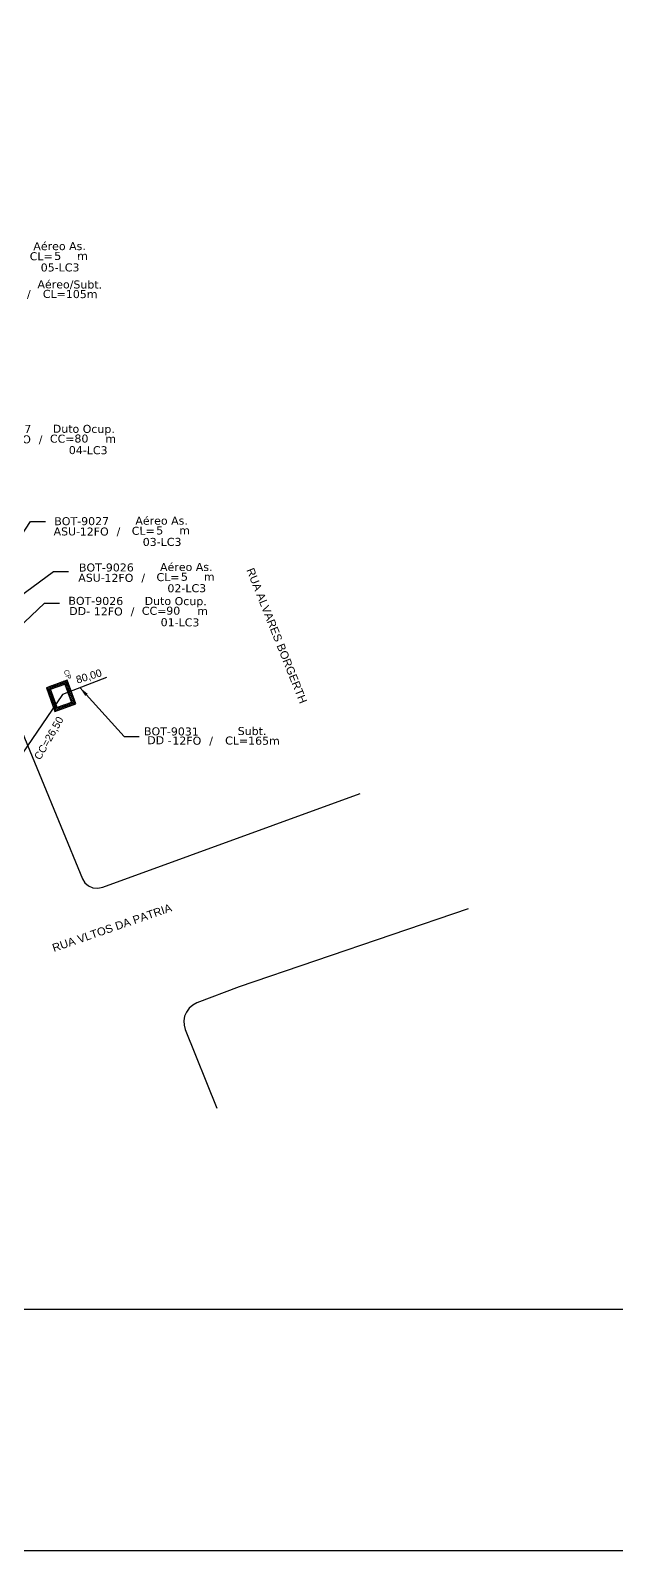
# Model space of a CAD drawing. Extents: x -89 to 749, y 705 to 1299.
# Drawn here: x 109.2 to 227.4, y 705 to 1011.9 of the extents above; entities that cross this region are included whole.
import ezdxf
from ezdxf.enums import TextEntityAlignment as Align

# ---------------------------------------------------------------- set-up
doc = ezdxf.new("R2010")
doc.units = 0
for name, color, linetype in [('10.1-Caixas Subterrâneas', 5, 'Continuous'), ('CAP a instalar', 1, 'Continuous'), ('label_cabos', 7, 'Continuous'), ('Legenda', 1, 'Continuous'), ('QUADRA', 7, 'Continuous')]:
    doc.layers.add(name, color=color, linetype=linetype)
doc.layers.add('EXTRA', color=50, linetype='Continuous', plot=False)
doc.layers.add('Segmento Logradouro Texto', color=7, linetype='Continuous', lineweight=0)
doc.styles.add('ARIAL', font='arial.ttf')
doc.styles.add('DIGICADE', font='arial.ttf')
doc.styles.add('siredit', font='verdana.ttf')
doc.styles.get("Standard").update_dxf_attribs({"font": 'arial.ttf'})
doc.linetypes.add('FENCELINE1', pattern='A,0.25,-0.1,[133,ltypeshp.shx,S=0.1,R=0,X=-0.1,Y=0],-0.1,1', length=1.45)
doc.dimstyles.new('ISO-25', dxfattribs={"dimtxt": 2.5, "dimasz": 2.5, "dimexe": 1.25, "dimexo": 0.625, "dimtad": 1, "dimtxsty": 'Standard', "dimcen": 2.5, "dimadec": 0, "dimazin": 0, "dimtfac": 1, "dimtmove": 0, "dimatfit": 3, "dimfxl": 0, "dimarcsym": 0})

# ---------------------------------------------------------------- blocks, each defined once
blk = doc.blocks.new('Inst CB DT OCUP CFOA-SM-DD-S-12')
at = {"layer": 'label_cabos', "color": 0, "style": 'siredit'}
for tag, flags, p in [('ID_ATIVIDADE', 3, (1.31, 2.67)), ('FATOR', 1, (11.56, 2.55))]:
    blk.add_attdef(tag, text='', height=1, rotation=359.69, dxfattribs=dict(at, flags=flags)).set_placement(p, align=Align.MIDDLE_CENTER)
for tag, p in [('TIPO_CABO', (1.11, 0)), ('DESTINO_CABO', (3.13, 1.26)), ('CABO', (4.69, -0.05)), ('/', (7.71, -0.05)), ('LANCE', (10.41, 0.02)), ('TIPO_CABO', (13.11, 1.24)), ('UND', (16.46, 0)), ('FID', (13.65, -1.41))]:
    blk.add_attdef(tag, text='', height=1, rotation=359.69, dxfattribs=at).set_placement(p, align=Align.MIDDLE_CENTER)
blk.add_attdef('QTDE', (11.93, -0.45), '', height=1, rotation=359.69, dxfattribs=at)
blk = doc.blocks.new('Inst CB AS CFOA-SM-ASU-120-S-12')
at = {"layer": 'label_cabos', "color": 0, "style": 'siredit'}
for tag, flags, p in [('ID_ATIVIDADE', 3, (1.31, 2.67)), ('FATOR', 1, (11.56, 2.55))]:
    blk.add_attdef(tag, text='', height=1, rotation=359.69, dxfattribs=dict(at, flags=flags)).set_placement(p, align=Align.MIDDLE_CENTER)
for tag, p in [('TIPO_CABO', (1.26, 0)), ('DESTINO_CABO', (3.13, 1.26)), ('CABO', (4.69, -0.05)), ('/', (7.71, -0.05)), ('LANCE', (10.81, 0)), ('TIPO_CABO', (13.11, 1.24)), ('UND', (15.96, 0)), ('FID', (13.15, -1.41))]:
    blk.add_attdef(tag, text='', height=1, rotation=359.69, dxfattribs=at).set_placement(p, align=Align.MIDDLE_CENTER)
blk.add_attdef('QTDE', (12.43, -0.47), '', height=1, rotation=359.69, dxfattribs=at)
blk = doc.blocks.new('LEGENDA DOS CABOS')
at = {"layer": 'EXTRA', "color": 0, "style": 'siredit'}
for tag, p in [('ID', (4.6, 0.97)), ('XX', (9.03, 0.97))]:
    blk.add_attdef(tag, text='', height=0.48, rotation=359.69, dxfattribs=at).set_placement(p, align=Align.MIDDLE_CENTER)
at = {"layer": 'Legenda', "color": 0, "style": 'siredit'}
for tag, p in [('TIPO_CABO', (1.31, 0)), ('CABO', (4.69, -0.05)), ('/', (6.81, -0.05)), ('METROS', (10.03, -0.05))]:
    blk.add_attdef(tag, text='', height=0.8, rotation=359.69, dxfattribs=at).set_placement(p, align=Align.MIDDLE_CENTER)

msp = doc.modelspace()

# ---------------------------------------------------------------- linework, layer by layer
msp.add_lwpolyline([(-89.32, 705.02), (749.25, 705.02), (749.25, 1299.02), (-89.32, 1299.02), (-89.32, 705.02)])
at = {"color": 7}
msp.add_lwpolyline([(-89.24, 753.78), (237.71, 753.78)], dxfattribs=at)
at = {"layer": '10.1-Caixas Subterrâneas', "color": 30, "linetype": 'Continuous'}
for p, q in [((116.58, 880.72), (112.39, 879.19)), ((112.39, 879.19), (114.13, 874.42)), ((113.28, 878.82), (112.44, 879.21)), ((113.4, 878.48), (112.49, 878.9)), ((113.53, 878.14), (112.62, 878.57)), ((113.65, 877.81), (112.74, 878.23)), ((113.52, 878.99), (112.78, 879.33)), ((113.77, 877.47), (112.86, 877.89)), ((113.86, 879.11), (113.11, 879.46)), ((113.26, 878.89), (116.12, 879.94)), ((114.6, 875.21), (113.26, 878.89)), ((114.2, 879.23), (113.45, 879.58)), ((114.53, 879.36), (113.79, 879.7)), ((114.87, 879.48), (114.13, 879.83)), ((115.21, 879.6), (114.46, 879.95)), ((115.54, 879.73), (114.8, 880.07)), ((115.88, 879.85), (115.14, 880.2)), ((116.99, 879.61), (115.47, 880.32)), ((116.87, 879.95), (115.81, 880.44)), ((115.99, 879.54), (115.99, 879.54)), ((116.12, 879.94), (117.46, 876.26)), ((116.74, 880.29), (116.15, 880.57)), ((117.11, 879.28), (116.2, 879.7)), ((117.24, 878.94), (116.32, 879.36)), ((117.36, 878.6), (116.45, 879.03)), ((116.62, 880.63), (116.49, 880.69)), ((117.48, 878.27), (116.57, 878.69)), ((118.33, 875.96), (116.58, 880.72)), ((117.61, 877.93), (116.69, 878.35)), ((117.73, 877.59), (116.82, 878.01)), ((113.9, 877.13), (112.99, 877.56)), ((114.02, 876.8), (113.11, 877.22)), ((114.14, 876.46), (113.23, 876.88)), ((114.27, 876.12), (113.36, 876.54)), ((114.39, 875.78), (113.48, 876.21)), ((114.51, 875.45), (113.6, 875.87)), ((115.24, 874.83), (113.72, 875.53)), ((114.9, 874.71), (113.85, 875.2)), ((114.57, 874.58), (113.97, 874.86)), ((114.13, 874.42), (118.33, 875.96)), ((117.46, 876.26), (114.6, 875.21)), ((115.58, 874.95), (114.83, 875.3)), ((115.92, 875.08), (115.17, 875.42)), ((116.25, 875.2), (115.51, 875.54)), ((116.59, 875.32), (115.85, 875.67)), ((116.93, 875.44), (116.18, 875.79)), ((117.26, 875.57), (116.52, 875.91)), ((117.6, 875.69), (116.86, 876.04)), ((117.85, 877.25), (116.94, 877.68)), ((117.98, 876.92), (117.06, 877.34)), ((118.1, 876.58), (117.19, 877)), ((117.94, 875.81), (117.19, 876.16)), ((118.22, 876.24), (117.31, 876.67)), ((118.28, 875.94), (117.43, 876.33)), ((114.23, 874.46), (114.09, 874.52))]:
    msp.add_line(p, q, dxfattribs=at)
at = {"layer": 'CAP a instalar', "color": 8, "linetype": 'FENCELINE1', "ltscale": 5}
msp.add_lwpolyline([(124.54, 881.27), (115.63, 877.83), (104.44, 861.35), (101.33, 830.83), (105.28, 820.04), (79.3, 810.52), (63.34, 796.49)], dxfattribs=at)
at = {"layer": 'QUADRA', "color": 4}
for points in [[(59.34, 999.34), (89.04, 915.06), (119.66, 840.62), (120.16, 839.82), (120.89, 839.21), (121.8, 838.84), (122.78, 838.75), (123.77, 838.93), (175.72, 857.85)], [(197.46, 834.58), (151.32, 818.8), (142.74, 815.63), (141.92, 815.14), (141.22, 814.5), (140.66, 813.74), (140.29, 812.89), (140.13, 811.98), (140.17, 811.08), (140.42, 810.19), (140.42, 810.19), (146.79, 794.34)], [(197.46, 834.58), (151.32, 818.8), (142.74, 815.63), (141.92, 815.14), (141.22, 814.5), (140.66, 813.74), (140.29, 812.89), (140.13, 811.98), (140.17, 811.08), (140.42, 810.19), (140.42, 810.19), (146.79, 794.34)]]:
    msp.add_lwpolyline(points, dxfattribs=at)

# ---------------------------------------------------------------- block references
at = {"lineweight": 0}
ref = msp.add_blockref('Inst CB DT OCUP CFOA-SM-DD-S-12', (98.77, 929.46), dxfattribs=dict(at, xscale=1.615726557500205, yscale=1.615726557500205, zscale=1.615726557500205))
ref.add_attrib('DESTINO_CABO', 'BOT-9027', dxfattribs={"layer": 'label_cabos', "color": 0, "height": 1.616, "rotation": 359.69, "style": 'siredit'}).set_placement((103.83, 931.5), align=Align.MIDDLE_CENTER)
ref.add_attrib('TIPO_CABO', 'Duto Ocup.', dxfattribs={"layer": 'label_cabos', "color": 0, "height": 1.616, "rotation": 359.69, "style": 'siredit'}).set_placement((119.95, 931.47), align=Align.MIDDLE_CENTER)
ref.add_attrib('/', '/', dxfattribs={"layer": 'label_cabos', "color": 0, "height": 1.62, "rotation": 359.69, "style": 'siredit'}).set_placement((111.24, 929.37), align=Align.MIDDLE_CENTER)
ref.add_attrib('FID', '04-LC3', dxfattribs={"layer": 'label_cabos', "color": 0, "height": 1.616, "rotation": 359.69, "style": 'siredit'}).set_placement((120.83, 927.17), align=Align.MIDDLE_CENTER)
ref.add_attrib('LANCE', 'CC=', dxfattribs={"layer": 'label_cabos', "color": 0, "height": 1.616, "rotation": 359.69, "style": 'siredit'}).set_placement((115.59, 929.49), align=Align.MIDDLE_CENTER)
ref.add_attrib('UND', 'm', dxfattribs={"layer": 'label_cabos', "color": 0, "height": 1.62, "rotation": 359.69, "style": 'siredit'}).set_placement((125.38, 929.46), align=Align.MIDDLE_CENTER)
ref.add_attrib('CABO', '12FO', dxfattribs={"layer": 'label_cabos', "color": 0, "height": 1.616, "rotation": 359.69, "style": 'siredit'}).set_placement((106.35, 929.37), align=Align.MIDDLE_CENTER)
ref.add_attrib('TIPO_CABO', 'DD-', dxfattribs={"layer": 'label_cabos', "color": 0, "height": 1.616, "rotation": 359.69, "style": 'siredit'}).set_placement((100.57, 929.45), align=Align.MIDDLE_CENTER)
ref.add_attrib('QTDE', '80', (118.05, 928.72), dxfattribs={"layer": 'label_cabos', "color": 0, "height": 1.616, "rotation": 359.69, "style": 'siredit'})
ref = msp.add_blockref('Inst CB DT OCUP CFOA-SM-DD-S-12', (117.31, 894.7), dxfattribs=dict(at, xscale=1.615726557500205, yscale=1.615726557500205, zscale=1.615726557500205))
ref.add_attrib('DESTINO_CABO', 'BOT-9026', dxfattribs={"layer": 'label_cabos', "color": 0, "height": 1.616, "rotation": 359.69, "style": 'siredit'}).set_placement((122.37, 896.74), align=Align.MIDDLE_CENTER)
ref.add_attrib('TIPO_CABO', 'Duto Ocup.', dxfattribs={"layer": 'label_cabos', "color": 0, "height": 1.616, "rotation": 359.69, "style": 'siredit'}).set_placement((138.49, 896.71), align=Align.MIDDLE_CENTER)
ref.add_attrib('/', '/', dxfattribs={"layer": 'label_cabos', "color": 0, "height": 1.62, "rotation": 359.69, "style": 'siredit'}).set_placement((129.77, 894.62), align=Align.MIDDLE_CENTER)
ref.add_attrib('FID', '01-LC3', dxfattribs={"layer": 'label_cabos', "color": 0, "height": 1.616, "rotation": 359.69, "style": 'siredit'}).set_placement((139.36, 892.42), align=Align.MIDDLE_CENTER)
ref.add_attrib('LANCE', 'CC=', dxfattribs={"layer": 'label_cabos', "color": 0, "height": 1.616, "rotation": 359.69, "style": 'siredit'}).set_placement((134.13, 894.74), align=Align.MIDDLE_CENTER)
ref.add_attrib('UND', 'm', dxfattribs={"layer": 'label_cabos', "color": 0, "height": 1.62, "rotation": 359.69, "style": 'siredit'}).set_placement((143.91, 894.7), align=Align.MIDDLE_CENTER)
ref.add_attrib('CABO', '12FO', dxfattribs={"layer": 'label_cabos', "color": 0, "height": 1.616, "rotation": 359.69, "style": 'siredit'}).set_placement((124.88, 894.62), align=Align.MIDDLE_CENTER)
ref.add_attrib('TIPO_CABO', 'DD-', dxfattribs={"layer": 'label_cabos', "color": 0, "height": 1.616, "rotation": 359.69, "style": 'siredit'}).set_placement((119.11, 894.69), align=Align.MIDDLE_CENTER)
ref.add_attrib('QTDE', '90', (136.58, 893.97), dxfattribs={"layer": 'label_cabos', "color": 0, "height": 1.616, "rotation": 359.69, "style": 'siredit'})
at = {"layer": 'label_cabos'}
ref = msp.add_blockref('Inst CB AS CFOA-SM-ASU-120-S-12', (93.9, 966.18), dxfattribs=dict(at, xscale=1.615726557500204, yscale=1.615726557500205, zscale=1.615726557500205, rotation=0.4634636605451))
ref.add_attrib('DESTINO_CABO', 'BOT-9027', dxfattribs={"color": 0, "height": 1.616, "rotation": 0.1535, "style": 'siredit'}).set_placement((98.94, 968.26), align=Align.MIDDLE_CENTER)
ref.add_attrib('TIPO_CABO', 'Aéreo As.', dxfattribs={"color": 0, "height": 1.616, "rotation": 0.1535, "style": 'siredit'}).set_placement((115.06, 968.36), align=Align.MIDDLE_CENTER)
ref.add_attrib('CABO', '12FO', dxfattribs={"color": 0, "height": 1.616, "rotation": 0.1535, "style": 'siredit'}).set_placement((101.47, 966.15), align=Align.MIDDLE_CENTER)
ref.add_attrib('/', '/', dxfattribs={"color": 0, "height": 1.62, "rotation": 0.1535, "style": 'siredit'}).set_placement((106.36, 966.19), align=Align.MIDDLE_CENTER)
ref.add_attrib('TIPO_CABO', 'ASU-', dxfattribs={"color": 0, "height": 1.616, "rotation": 0.1535, "style": 'siredit'}).set_placement((95.94, 966.19), align=Align.MIDDLE_CENTER)
ref.add_attrib('FID', '05-LC3', dxfattribs={"color": 0, "height": 1.616, "rotation": 0.1535, "style": 'siredit'}).set_placement((115.16, 964.06), align=Align.MIDDLE_CENTER)
ref.add_attrib('LANCE', 'CL=', dxfattribs={"color": 0, "height": 1.616, "rotation": 0.1535, "style": 'siredit'}).set_placement((111.36, 966.32), align=Align.MIDDLE_CENTER)
ref.add_attrib('QTDE', '5', (113.99, 965.57), dxfattribs={"color": 0, "height": 1.62, "rotation": 0.1535, "style": 'siredit'})
ref.add_attrib('UND', 'm', dxfattribs={"color": 0, "height": 1.62, "rotation": 0.1535, "style": 'siredit'}).set_placement((119.69, 966.39), align=Align.MIDDLE_CENTER)
at = {"layer": 'label_cabos', "color": 0, "lineweight": 0}
ref = msp.add_blockref('LEGENDA DOS CABOS', (94, 957.92), dxfattribs=dict(at, xscale=1.615726557500205, yscale=1.615726557500205, zscale=1.615726557500205))
ref.add_attrib('ID', 'BOT-9028', dxfattribs={"color": 0, "height": 1.616, "rotation": 359.69, "style": 'siredit'}).set_placement((100.85, 960.56), align=Align.MIDDLE_CENTER)
ref.add_attrib('CABO', '12FO', dxfattribs={"color": 0, "height": 1.616, "rotation": 359.69, "style": 'siredit'}).set_placement((103.96, 958.69), align=Align.MIDDLE_CENTER)
ref.add_attrib('METROS', 'CL=105m', dxfattribs={"color": 0, "height": 1.616, "rotation": 359.69, "style": 'siredit'}).set_placement((117.2, 958.69), align=Align.MIDDLE_CENTER)
ref.add_attrib('XX', 'Aéreo/Subt.', dxfattribs={"color": 0, "height": 1.6157, "rotation": 359.69, "style": 'siredit'}).set_placement((117.12, 960.63), align=Align.MIDDLE_CENTER)
ref.add_attrib('/', '/', dxfattribs={"color": 0, "height": 1.62, "rotation": 359.69, "style": 'siredit'}).set_placement((108.85, 958.69), align=Align.MIDDLE_CENTER)
ref.add_attrib('TIPO_CABO', 'DD -', dxfattribs={"color": 0, "height": 1.616, "rotation": 359.69, "style": 'siredit'}).set_placement((98.43, 958.77), align=Align.MIDDLE_CENTER)
at = {"layer": 'label_cabos'}
ref = msp.add_blockref('Inst CB AS CFOA-SM-ASU-120-S-12', (114.48, 910.76), dxfattribs=dict(at, xscale=1.615726557500204, yscale=1.615726557500205, zscale=1.615726557500205, rotation=0.4634636605450997))
ref.add_attrib('DESTINO_CABO', 'BOT-9027', dxfattribs={"color": 0, "height": 1.616, "rotation": 0.1535, "style": 'siredit'}).set_placement((119.52, 912.84), align=Align.MIDDLE_CENTER)
ref.add_attrib('TIPO_CABO', 'Aéreo As.', dxfattribs={"color": 0, "height": 1.616, "rotation": 0.1535, "style": 'siredit'}).set_placement((135.64, 912.94), align=Align.MIDDLE_CENTER)
ref.add_attrib('CABO', '12FO', dxfattribs={"color": 0, "height": 1.616, "rotation": 0.1535, "style": 'siredit'}).set_placement((122.05, 910.74), align=Align.MIDDLE_CENTER)
ref.add_attrib('/', '/', dxfattribs={"color": 0, "height": 1.62, "rotation": 0.1535, "style": 'siredit'}).set_placement((126.94, 910.78), align=Align.MIDDLE_CENTER)
ref.add_attrib('TIPO_CABO', 'ASU-', dxfattribs={"color": 0, "height": 1.616, "rotation": 0.1535, "style": 'siredit'}).set_placement((116.52, 910.77), align=Align.MIDDLE_CENTER)
ref.add_attrib('FID', '03-LC3', dxfattribs={"color": 0, "height": 1.616, "rotation": 0.1535, "style": 'siredit'}).set_placement((135.74, 908.65), align=Align.MIDDLE_CENTER)
ref.add_attrib('LANCE', 'CL=', dxfattribs={"color": 0, "height": 1.616, "rotation": 0.1535, "style": 'siredit'}).set_placement((131.94, 910.9), align=Align.MIDDLE_CENTER)
ref.add_attrib('QTDE', '5', (134.57, 910.15), dxfattribs={"color": 0, "height": 1.62, "rotation": 0.1535, "style": 'siredit'})
ref.add_attrib('UND', 'm', dxfattribs={"color": 0, "height": 1.62, "rotation": 0.1535, "style": 'siredit'}).set_placement((140.27, 910.97), align=Align.MIDDLE_CENTER)
ref = msp.add_blockref('Inst CB AS CFOA-SM-ASU-120-S-12', (119.46, 901.41), dxfattribs=dict(at, xscale=1.615726557500204, yscale=1.615726557500205, zscale=1.615726557500205, rotation=0.4634636605450997))
ref.add_attrib('DESTINO_CABO', 'BOT-9026', dxfattribs={"color": 0, "height": 1.616, "rotation": 0.1535, "style": 'siredit'}).set_placement((124.5, 903.49), align=Align.MIDDLE_CENTER)
ref.add_attrib('TIPO_CABO', 'Aéreo As.', dxfattribs={"color": 0, "height": 1.616, "rotation": 0.1535, "style": 'siredit'}).set_placement((140.62, 903.59), align=Align.MIDDLE_CENTER)
ref.add_attrib('CABO', '12FO', dxfattribs={"color": 0, "height": 1.616, "rotation": 0.1535, "style": 'siredit'}).set_placement((127.03, 901.39), align=Align.MIDDLE_CENTER)
ref.add_attrib('/', '/', dxfattribs={"color": 0, "height": 1.62, "rotation": 0.1535, "style": 'siredit'}).set_placement((131.93, 901.43), align=Align.MIDDLE_CENTER)
ref.add_attrib('TIPO_CABO', 'ASU-', dxfattribs={"color": 0, "height": 1.616, "rotation": 0.1535, "style": 'siredit'}).set_placement((121.5, 901.42), align=Align.MIDDLE_CENTER)
ref.add_attrib('FID', '02-LC3', dxfattribs={"color": 0, "height": 1.616, "rotation": 0.1535, "style": 'siredit'}).set_placement((140.72, 899.3), align=Align.MIDDLE_CENTER)
ref.add_attrib('LANCE', 'CL=', dxfattribs={"color": 0, "height": 1.616, "rotation": 0.1535, "style": 'siredit'}).set_placement((136.93, 901.55), align=Align.MIDDLE_CENTER)
ref.add_attrib('QTDE', '5', (139.55, 900.81), dxfattribs={"color": 0, "height": 1.62, "rotation": 0.1535, "style": 'siredit'})
ref.add_attrib('UND', 'm', dxfattribs={"color": 0, "height": 1.62, "rotation": 0.1535, "style": 'siredit'}).set_placement((145.25, 901.62), align=Align.MIDDLE_CENTER)
at = {"layer": 'label_cabos', "color": 0, "lineweight": 0}
ref = msp.add_blockref('LEGENDA DOS CABOS', (130.77, 867.76), dxfattribs=dict(at, xscale=1.615726557500205, yscale=1.615726557500205, zscale=1.615726557500205))
ref.add_attrib('ID', 'BOT-9031', dxfattribs={"color": 0, "height": 1.616, "rotation": 359.69, "style": 'siredit'}).set_placement((137.62, 870.4), align=Align.MIDDLE_CENTER)
ref.add_attrib('CABO', '12FO', dxfattribs={"color": 0, "height": 1.616, "rotation": 359.69, "style": 'siredit'}).set_placement((140.73, 868.53), align=Align.MIDDLE_CENTER)
ref.add_attrib('METROS', 'CL=165m', dxfattribs={"color": 0, "height": 1.616, "rotation": 359.69, "style": 'siredit'}).set_placement((153.97, 868.53), align=Align.MIDDLE_CENTER)
ref.add_attrib('XX', 'Subt.', dxfattribs={"color": 0, "height": 1.616, "rotation": 359.69, "style": 'siredit'}).set_placement((153.89, 870.47), align=Align.MIDDLE_CENTER)
ref.add_attrib('/', '/', dxfattribs={"color": 0, "height": 1.62, "rotation": 359.69, "style": 'siredit'}).set_placement((145.63, 868.53), align=Align.MIDDLE_CENTER)
ref.add_attrib('TIPO_CABO', 'DD -', dxfattribs={"color": 0, "height": 1.616, "rotation": 359.69, "style": 'siredit'}).set_placement((135.2, 868.61), align=Align.MIDDLE_CENTER)

# ---------------------------------------------------------------- texts
at = {"layer": '10.1-Caixas Subterrâneas', "color": 30, "style": 'ARIAL'}
for s, height, rotation, p in [('CP', 1.012, 289.7597, (115.87, 882.63)), ('80,00', 1.518, 16.9859, (118.65, 880.04)), ('CC=26,50', 1.518, 60.1056, (111.15, 864.5))]:
    msp.add_text(s, height=height, rotation=rotation, dxfattribs=at).set_placement(p)
at = {"layer": 'Segmento Logradouro Texto', "color": 5, "linetype": 'Continuous', "char_height": 1.6157, "attachment_point": 1, "style": 'DIGICADE'}
for s, insert, width, rotation in [('\\fArial|b0|i0|c0|p34;\\W1.0000000000;\\T1.0000000000;\\o\\lRUA ALVARES BORGERTH', (154.22, 903.59), 29.6738, 291.7538), ('\\fArial|b0|i0|c0|p34;\\W1.0000000000;\\T1.0000000000;\\o\\lRUA ALVARES BORGERTH', (154.22, 903.59), 29.6738, 291.7538), ('\\fArial|b0|i0|c0|p34;\\W1.0000000000;\\T1.0000000000;\\o\\lRUA VLTOS DA PATRIA', (113.39, 827.39), 25.7921, 19.0824), ('\\fArial|b0|i0|c0|p34;\\W1.0000000000;\\T1.0000000000;\\o\\lRUA VLTOS DA PATRIA', (113.39, 827.39), 25.7921, 19.0824)]:
    msp.add_mtext(s, dxfattribs=dict(at, insert=insert, width=width, rotation=rotation))

# ---------------------------------------------------------------- leaders
for points in [[(94.47, 890.26), (109.22, 912.77), (112.25, 912.77)], [(95.24, 888.98), (113.85, 902.66), (116.88, 902.67)], [(96.22, 881.33), (112, 896.29), (115.03, 896.3)], [(119.15, 879.25), (128.07, 869.34), (131.11, 869.34)]]:
    msp.add_leader(points, dimstyle='ISO-25', override={"dimasz": 2})

doc.saveas('drawing.dxf')
